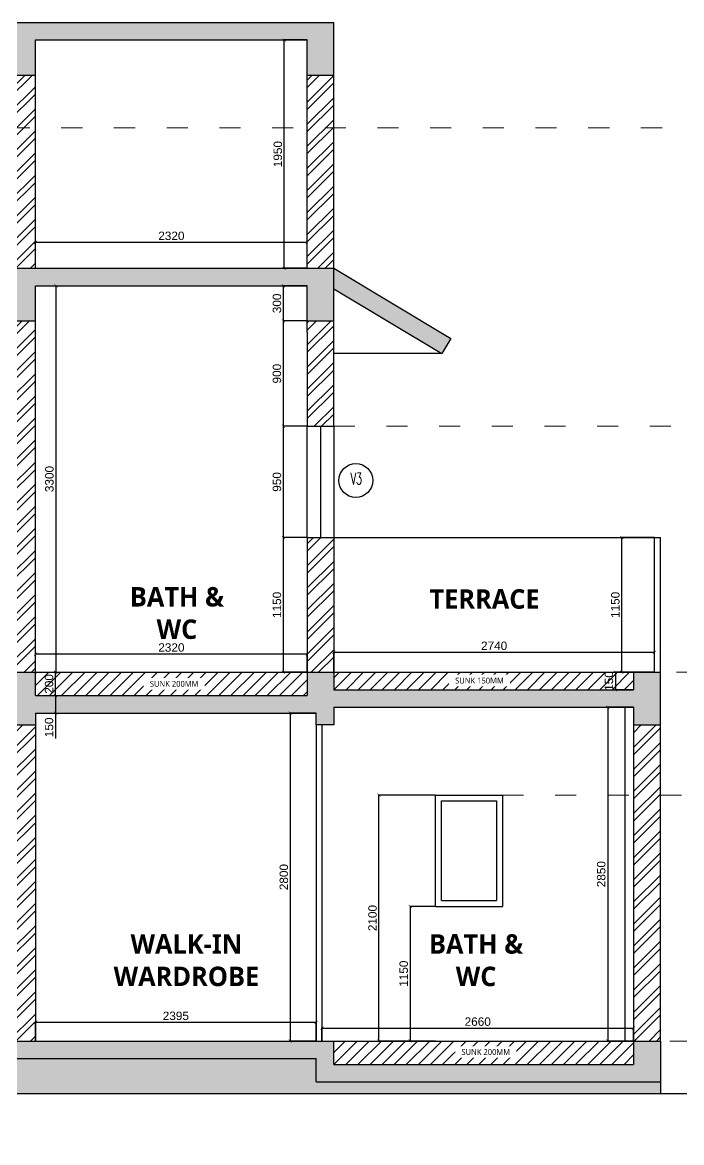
# Model space of a CAD drawing. Header units: millimetres. Extents: x 922141 to 965068, y 34629 to 256118.
# Drawn here: x 949210 to 954839, y 43839 to 53407 of the extents above; entities that cross this region are included whole.
import ezdxf
from ezdxf.enums import TextEntityAlignment as Align

# ---------------------------------------------------------------- set-up
doc = ezdxf.new("R2010")
doc.units = ezdxf.units.MM
doc.header["$PDMODE"] = 35
doc.linetypes.add('ACAD_ISO03W100', pattern=[30, 12, -18])
doc.layers.get('0').update_dxf_attribs({"plot": 0})
doc.layers.get('Defpoints').update_dxf_attribs({"color": 6})
for name, color, linetype, lineweight in [('ABA_02_wall', 7, 'Continuous', 30), ('MCA__ ARREDO', 133, 'Continuous', 5), ('MCA__ LANDSCAPE', 136, 'Continuous', 5), ('MCA__ LAYOUT TESTO', 6, 'Continuous', 5)]:
    doc.layers.add(name, color=color, linetype=linetype, lineweight=lineweight)
for name, color, linetype in [('ABA_03_elevation 04', 8, 'Continuous'), ('ABA_06_window', 141, 'Continuous'), ('ABA_07_text door window', 250, 'Continuous'), ('ABA_08_glass', 142, 'Continuous'), ('ABA_09_ hatch rcc', 43, 'Continuous'), ('ABA_09_hatch misc', 253, 'Continuous'), ('MCA__ FACCIATA', 140, 'Continuous')]:
    doc.layers.add(name, color=color, linetype=linetype)
doc.styles.add('ADVA_100_NOTES', font='simplex.shx', dxfattribs={"width": 0.6})
doc.styles.get("Standard").update_dxf_attribs({"font": 'arial.ttf'})
doc.dimstyles.new('ISO-25', dxfattribs={"dimtxt": 250, "dimasz": 20, "dimexe": 1.25, "dimexo": 0.625, "dimtad": 1, "dimdec": 1, "dimrnd": 5, "dimtxsty": 'Standard', "dimcen": 2.5, "dimadec": 0, "dimazin": 0, "dimtfac": 1, "dimtdec": 1, "dimtmove": 0, "dimatfit": 3, "dimfxl": 1, "dimarcsym": 0})
pattern_1 = [(45, (-559204.67, -305675.15), (-94.292689, 94.292689), []), (45, (-559141.8, -305675.15), (-94.292689, 94.292689), [])]

# ---------------------------------------------------------------- blocks, each defined once
blk = doc.blocks.new('_ArchTick')
at = {"color": 0, "linetype": 'ByBlock', "const_width": 0.15}
blk.add_lwpolyline([(-0.5, -0.5), (0.5, 0.5)], dxfattribs=at)
blk = doc.blocks.new('*D301')
at = {"layer": 'Defpoints', "color": 0, "transparency": 16777216}
for p in [(949321.9, 47856.8), (949492.6, 47856.8), (949321.9, 47656.8)]:
    blk.add_point(p, dxfattribs=at)
at = {"layer": 'MCA__ FACCIATA', "color": 0, "lineweight": -2, "transparency": 16777216}
for p, q in [((949322.5, 47856.8), (949493.8, 47856.8)), ((949492.6, 47656.8), (949492.6, 47856.8)), ((949322.5, 47656.8), (949493.8, 47656.8))]:
    blk.add_line(p, q, dxfattribs=at)
at = {"layer": 'MCA__ FACCIATA', "color": 0, "lineweight": -2, "transparency": 16777216, "xscale": 27, "yscale": 27, "zscale": 27}
for p, rotation in [((949492.6, 47856.8), 90), ((949492.6, 47656.8), 270)]:
    blk.add_blockref('_ArchTick', p, dxfattribs=dict(at, rotation=rotation))
at = {"layer": 'MCA__ FACCIATA', "color": 0, "lineweight": 0, "transparency": 16777216, "insert": (949437.8, 47756.8), "char_height": 72, "attachment_point": 5, "rotation": 90}
blk.add_mtext('200', dxfattribs=at)
blk = doc.blocks.new('*D312')
at = {"layer": 'Defpoints', "color": 0, "transparency": 16777216}
for p in [(951438.4, 49006.8), (951641.9, 49006.8), (951641.9, 47856.8)]:
    blk.add_point(p, dxfattribs=at)
at = {"layer": 'MCA__ FACCIATA', "color": 0, "lineweight": -2, "transparency": 16777216}
for p, q in [((951641.3, 49006.8), (951437.1, 49006.8)), ((951438.4, 47856.8), (951438.4, 49006.8)), ((951641.3, 47856.8), (951437.1, 47856.8))]:
    blk.add_line(p, q, dxfattribs=at)
at = {"layer": 'MCA__ FACCIATA', "color": 0, "lineweight": -2, "transparency": 16777216, "xscale": 27, "yscale": 27, "zscale": 27}
for p, rotation in [((951438.4, 49006.8), 90), ((951438.4, 47856.8), 270)]:
    blk.add_blockref('_ArchTick', p, dxfattribs=dict(at, rotation=rotation))
at = {"layer": 'MCA__ FACCIATA', "color": 0, "lineweight": 0, "transparency": 16777216, "insert": (951383.6, 48431.8), "char_height": 72, "attachment_point": 5, "rotation": 90}
blk.add_mtext('1150', dxfattribs=at)
blk = doc.blocks.new('*D313')
at = {"layer": 'Defpoints', "color": 0, "transparency": 16777216}
for p in [(951438.4, 49956.8), (951641.9, 49956.8), (951641.9, 49006.8)]:
    blk.add_point(p, dxfattribs=at)
at = {"layer": 'MCA__ FACCIATA', "color": 0, "lineweight": -2, "transparency": 16777216}
for p, q in [((951641.3, 49956.8), (951437.1, 49956.8)), ((951438.4, 49006.8), (951438.4, 49956.8)), ((951641.3, 49006.8), (951437.1, 49006.8))]:
    blk.add_line(p, q, dxfattribs=at)
at = {"layer": 'MCA__ FACCIATA', "color": 0, "lineweight": -2, "transparency": 16777216, "xscale": 27, "yscale": 27, "zscale": 27}
for p, rotation in [((951438.4, 49956.8), 90), ((951438.4, 49006.8), 270)]:
    blk.add_blockref('_ArchTick', p, dxfattribs=dict(at, rotation=rotation))
at = {"layer": 'MCA__ FACCIATA', "color": 0, "lineweight": 0, "transparency": 16777216, "insert": (951383.6, 49481.8), "char_height": 72, "attachment_point": 5, "rotation": 90}
blk.add_mtext('950', dxfattribs=at)
blk = doc.blocks.new('*D314')
at = {"layer": 'Defpoints', "color": 0, "transparency": 16777216}
for p in [(951438.4, 50856.8), (951641.9, 50856.8), (951641.9, 49956.8)]:
    blk.add_point(p, dxfattribs=at)
at = {"layer": 'MCA__ FACCIATA', "color": 0, "lineweight": -2, "transparency": 16777216}
for p, q in [((951641.3, 50856.8), (951437.1, 50856.8)), ((951438.4, 49956.8), (951438.4, 50856.8)), ((951641.3, 49956.8), (951437.1, 49956.8))]:
    blk.add_line(p, q, dxfattribs=at)
at = {"layer": 'MCA__ FACCIATA', "color": 0, "lineweight": -2, "transparency": 16777216, "xscale": 27, "yscale": 27, "zscale": 27}
for p, rotation in [((951438.4, 50856.8), 90), ((951438.4, 49956.8), 270)]:
    blk.add_blockref('_ArchTick', p, dxfattribs=dict(at, rotation=rotation))
at = {"layer": 'MCA__ FACCIATA', "color": 0, "lineweight": 0, "transparency": 16777216, "insert": (951383.6, 50406.8), "char_height": 72, "attachment_point": 5, "rotation": 90}
blk.add_mtext('900', dxfattribs=at)
blk = doc.blocks.new('*D315')
at = {"layer": 'Defpoints', "color": 0, "transparency": 16777216}
for p in [(951438.4, 51156.8), (951641.9, 51156.8), (951641.9, 50856.8)]:
    blk.add_point(p, dxfattribs=at)
at = {"layer": 'MCA__ FACCIATA', "color": 0, "lineweight": -2, "transparency": 16777216}
for p, q in [((951641.3, 51156.8), (951437.1, 51156.8)), ((951438.4, 50856.8), (951438.4, 51156.8)), ((951641.3, 50856.8), (951437.1, 50856.8))]:
    blk.add_line(p, q, dxfattribs=at)
at = {"layer": 'MCA__ FACCIATA', "color": 0, "lineweight": -2, "transparency": 16777216, "xscale": 27, "yscale": 27, "zscale": 27}
for p, rotation in [((951438.4, 51156.8), 90), ((951438.4, 50856.8), 270)]:
    blk.add_blockref('_ArchTick', p, dxfattribs=dict(at, rotation=rotation))
at = {"layer": 'MCA__ FACCIATA', "color": 0, "lineweight": 0, "transparency": 16777216, "insert": (951383.6, 51006.8), "char_height": 72, "attachment_point": 5, "rotation": 90}
blk.add_mtext('300', dxfattribs=at)
blk = doc.blocks.new('*D316')
at = {"layer": 'Defpoints', "color": 0, "transparency": 16777216}
for p in [(954328.1, 49006.8), (954608, 49006.8), (954608, 47856.8)]:
    blk.add_point(p, dxfattribs=at)
at = {"layer": 'MCA__ FACCIATA', "color": 0, "lineweight": -2, "transparency": 16777216}
for p, q in [((954607.3, 49006.8), (954326.8, 49006.8)), ((954328.1, 47856.8), (954328.1, 49006.8)), ((954607.3, 47856.8), (954326.8, 47856.8))]:
    blk.add_line(p, q, dxfattribs=at)
at = {"layer": 'MCA__ FACCIATA', "color": 0, "lineweight": -2, "transparency": 16777216, "xscale": 27, "yscale": 27, "zscale": 27}
for p, rotation in [((954328.1, 49006.8), 90), ((954328.1, 47856.8), 270)]:
    blk.add_blockref('_ArchTick', p, dxfattribs=dict(at, rotation=rotation))
at = {"layer": 'MCA__ FACCIATA', "color": 0, "lineweight": 0, "transparency": 16777216, "insert": (954273.3, 48431.8), "char_height": 72, "attachment_point": 5, "rotation": 90}
blk.add_mtext('1150', dxfattribs=at)
blk = doc.blocks.new('*D326')
at = {"layer": 'Defpoints', "color": 0, "transparency": 16777216}
for p in [(949321.9, 47656.8), (949321.9, 47506.8), (949492.6, 47506.8)]:
    blk.add_point(p, dxfattribs=at)
at = {"layer": 'MCA__ FACCIATA', "color": 0, "lineweight": -2, "transparency": 16777216}
for p, q in [((949322.5, 47656.8), (949493.8, 47656.8)), ((949492.6, 47656.8), (949492.6, 47506.8)), ((949322.5, 47506.8), (949493.8, 47506.8)), ((949492.6, 47506.8), (949492.6, 47291.8))]:
    blk.add_line(p, q, dxfattribs=at)
at = {"layer": 'MCA__ FACCIATA', "color": 0, "lineweight": -2, "transparency": 16777216, "xscale": 27, "yscale": 27, "zscale": 27}
for p, rotation in [((949492.6, 47656.8), 90), ((949492.6, 47506.8), 270)]:
    blk.add_blockref('_ArchTick', p, dxfattribs=dict(at, rotation=rotation))
at = {"layer": 'MCA__ FACCIATA', "color": 0, "lineweight": 0, "transparency": 16777216, "insert": (949437.8, 47385.8), "char_height": 72, "attachment_point": 5, "rotation": 90}
blk.add_mtext('150', dxfattribs=at)
blk = doc.blocks.new('*D327')
at = {"layer": 'Defpoints', "color": 0, "transparency": 16777216}
for p in [(954608, 47856.8), (954273.3, 47706.8), (954428, 47706.8)]:
    blk.add_point(p, dxfattribs=at)
at = {"layer": 'MCA__ FACCIATA', "color": 0, "lineweight": -2, "transparency": 16777216}
for p, q in [((954607.3, 47856.8), (954272, 47856.8)), ((954273.3, 47856.8), (954273.3, 47706.8)), ((954427.3, 47706.8), (954272, 47706.8))]:
    blk.add_line(p, q, dxfattribs=at)
at = {"layer": 'MCA__ FACCIATA', "color": 0, "lineweight": -2, "transparency": 16777216, "xscale": 27, "yscale": 27, "zscale": 27}
for p, rotation in [((954273.3, 47856.8), 90), ((954273.3, 47706.8), 270)]:
    blk.add_blockref('_ArchTick', p, dxfattribs=dict(at, rotation=rotation))
at = {"layer": 'MCA__ FACCIATA', "color": 0, "lineweight": 0, "transparency": 16777216, "insert": (954218.5, 47781.8), "char_height": 72, "attachment_point": 5, "rotation": 90}
blk.add_mtext('150', dxfattribs=at)
blk = doc.blocks.new('*D328')
at = {"layer": 'Defpoints', "color": 0, "transparency": 16777216}
for p in [(952738.2, 45856.8), (952520.8, 44706.8), (952738.2, 44706.8)]:
    blk.add_point(p, dxfattribs=at)
at = {"layer": 'MCA__ FACCIATA', "color": 0, "lineweight": -2, "transparency": 16777216}
for p, q in [((952737.6, 45856.8), (952519.5, 45856.8)), ((952520.8, 45856.8), (952520.8, 44706.8)), ((952737.6, 44706.8), (952519.5, 44706.8))]:
    blk.add_line(p, q, dxfattribs=at)
at = {"layer": 'MCA__ FACCIATA', "color": 0, "lineweight": -2, "transparency": 16777216, "xscale": 27, "yscale": 27, "zscale": 27}
for p, rotation in [((952520.8, 45856.8), 90), ((952520.8, 44706.8), 270)]:
    blk.add_blockref('_ArchTick', p, dxfattribs=dict(at, rotation=rotation))
at = {"layer": 'MCA__ FACCIATA', "color": 0, "lineweight": 0, "transparency": 16777216, "insert": (952466, 45281.8), "char_height": 72, "attachment_point": 5, "rotation": 90}
blk.add_mtext('1150', dxfattribs=at)
blk = doc.blocks.new('*D329')
at = {"layer": 'Defpoints', "color": 0, "transparency": 16777216}
for p in [(952254.6, 46806.8), (952738.2, 46806.8), (952738.2, 44706.8)]:
    blk.add_point(p, dxfattribs=at)
at = {"layer": 'MCA__ FACCIATA', "color": 0, "lineweight": -2, "transparency": 16777216}
for p, q in [((952737.6, 46806.8), (952253.3, 46806.8)), ((952254.6, 44706.8), (952254.6, 46806.8)), ((952737.6, 44706.8), (952253.3, 44706.8))]:
    blk.add_line(p, q, dxfattribs=at)
at = {"layer": 'MCA__ FACCIATA', "color": 0, "lineweight": -2, "transparency": 16777216, "xscale": 27, "yscale": 27, "zscale": 27}
for p, rotation in [((952254.6, 46806.8), 90), ((952254.6, 44706.8), 270)]:
    blk.add_blockref('_ArchTick', p, dxfattribs=dict(at, rotation=rotation))
at = {"layer": 'MCA__ FACCIATA', "color": 0, "lineweight": 0, "transparency": 16777216, "insert": (952199.8, 45756.8), "char_height": 72, "attachment_point": 5, "rotation": 90}
blk.add_mtext('2100', dxfattribs=at)
blk = doc.blocks.new('*D334')
at = {"layer": 'Defpoints', "color": 0, "transparency": 16777216}
for p in [(951445.8, 53256.8), (951641.9, 53256.8), (951641.9, 51306.8)]:
    blk.add_point(p, dxfattribs=at)
at = {"layer": 'MCA__ FACCIATA', "color": 0, "lineweight": -2, "transparency": 16777216}
for p, q in [((951641.3, 53256.8), (951444.6, 53256.8)), ((951445.8, 51306.8), (951445.8, 53256.8)), ((951641.3, 51306.8), (951444.6, 51306.8))]:
    blk.add_line(p, q, dxfattribs=at)
at = {"layer": 'MCA__ FACCIATA', "color": 0, "lineweight": -2, "transparency": 16777216, "xscale": 27, "yscale": 27, "zscale": 27}
for p, rotation in [((951445.8, 53256.8), 90), ((951445.8, 51306.8), 270)]:
    blk.add_blockref('_ArchTick', p, dxfattribs=dict(at, rotation=rotation))
at = {"layer": 'MCA__ FACCIATA', "color": 0, "lineweight": 0, "transparency": 16777216, "insert": (951391.1, 52281.8), "char_height": 72, "attachment_point": 5, "rotation": 90}
blk.add_mtext('1950', dxfattribs=at)
blk = doc.blocks.new('*D354')
at = {"layer": 'Defpoints', "color": 0, "transparency": 16777216}
for p in [(951718, 44866.4), (949321.9, 44706.8), (951718, 44706.8)]:
    blk.add_point(p, dxfattribs=at)
at = {"layer": 'MCA__ FACCIATA', "color": 0, "lineweight": -2, "transparency": 16777216}
for p, q in [((949321.9, 44707.5), (949321.9, 44867.6)), ((949321.9, 44866.4), (951718, 44866.4)), ((951718, 44707.5), (951718, 44867.6))]:
    blk.add_line(p, q, dxfattribs=at)
at = {"layer": 'MCA__ FACCIATA', "color": 0, "lineweight": -2, "transparency": 16777216, "xscale": 27, "yscale": 27, "zscale": 27, "rotation": 180}
blk.add_blockref('_ArchTick', (949321.9, 44866.4), dxfattribs=at)
at = {"layer": 'MCA__ FACCIATA', "color": 0, "lineweight": -2, "transparency": 16777216, "xscale": 27, "yscale": 27, "zscale": 27}
blk.add_blockref('_ArchTick', (951718, 44866.4), dxfattribs=at)
at = {"layer": 'MCA__ FACCIATA', "color": 0, "lineweight": 0, "transparency": 16777216, "insert": (950519.9, 44921.2), "char_height": 72, "attachment_point": 5}
blk.add_mtext('2395', dxfattribs=at)
blk = doc.blocks.new('*D355')
at = {"layer": 'Defpoints', "color": 0, "transparency": 16777216}
for p in [(954428, 44817.2), (951768, 44706.8), (954428, 44706.8)]:
    blk.add_point(p, dxfattribs=at)
at = {"layer": 'MCA__ FACCIATA', "color": 0, "lineweight": -2, "transparency": 16777216}
for p, q in [((951768, 44707.5), (951768, 44818.5)), ((951768, 44817.2), (954428, 44817.2)), ((954428, 44707.5), (954428, 44818.5))]:
    blk.add_line(p, q, dxfattribs=at)
at = {"layer": 'MCA__ FACCIATA', "color": 0, "lineweight": -2, "transparency": 16777216, "xscale": 27, "yscale": 27, "zscale": 27, "rotation": 180}
blk.add_blockref('_ArchTick', (951768, 44817.2), dxfattribs=at)
at = {"layer": 'MCA__ FACCIATA', "color": 0, "lineweight": -2, "transparency": 16777216, "xscale": 27, "yscale": 27, "zscale": 27}
blk.add_blockref('_ArchTick', (954428, 44817.2), dxfattribs=at)
at = {"layer": 'MCA__ FACCIATA', "color": 0, "lineweight": 0, "transparency": 16777216, "insert": (953098, 44872), "char_height": 72, "attachment_point": 5}
blk.add_mtext('2660', dxfattribs=at)
blk = doc.blocks.new('*D356')
at = {"layer": 'Defpoints', "color": 0, "transparency": 16777216}
for p in [(951718, 47506.8), (951497.2, 44706.8), (951718, 44706.8)]:
    blk.add_point(p, dxfattribs=at)
at = {"layer": 'MCA__ FACCIATA', "color": 0, "lineweight": -2, "transparency": 16777216}
for p, q in [((951717.3, 47506.8), (951496, 47506.8)), ((951497.2, 47506.8), (951497.2, 44706.8)), ((951717.3, 44706.8), (951496, 44706.8))]:
    blk.add_line(p, q, dxfattribs=at)
at = {"layer": 'MCA__ FACCIATA', "color": 0, "lineweight": -2, "transparency": 16777216, "xscale": 27, "yscale": 27, "zscale": 27}
for p, rotation in [((951497.2, 47506.8), 90), ((951497.2, 44706.8), 270)]:
    blk.add_blockref('_ArchTick', p, dxfattribs=dict(at, rotation=rotation))
at = {"layer": 'MCA__ FACCIATA', "color": 0, "lineweight": 0, "transparency": 16777216, "insert": (951442.5, 46106.8), "char_height": 72, "attachment_point": 5, "rotation": 90}
blk.add_mtext('2800', dxfattribs=at)
blk = doc.blocks.new('*D357')
at = {"layer": 'Defpoints', "color": 0, "transparency": 16777216}
for p in [(954428, 47556.8), (954207.6, 44706.8), (954428, 44706.8)]:
    blk.add_point(p, dxfattribs=at)
at = {"layer": 'MCA__ FACCIATA', "color": 0, "lineweight": -2, "transparency": 16777216}
for p, q in [((954427.3, 47556.8), (954206.4, 47556.8)), ((954207.6, 47556.8), (954207.6, 44706.8)), ((954427.3, 44706.8), (954206.4, 44706.8))]:
    blk.add_line(p, q, dxfattribs=at)
at = {"layer": 'MCA__ FACCIATA', "color": 0, "lineweight": -2, "transparency": 16777216, "xscale": 27, "yscale": 27, "zscale": 27}
for p, rotation in [((954207.6, 47556.8), 90), ((954207.6, 44706.8), 270)]:
    blk.add_blockref('_ArchTick', p, dxfattribs=dict(at, rotation=rotation))
at = {"layer": 'MCA__ FACCIATA', "color": 0, "lineweight": 0, "transparency": 16777216, "insert": (954152.8, 46131.8), "char_height": 72, "attachment_point": 5, "rotation": 90}
blk.add_mtext('2850', dxfattribs=at)
blk = doc.blocks.new('*D361')
at = {"layer": 'Defpoints', "color": 0, "transparency": 16777216}
for p in [(951641.9, 48012.6), (949321.9, 47856.8), (951641.9, 47856.8)]:
    blk.add_point(p, dxfattribs=at)
at = {"layer": 'MCA__ FACCIATA', "color": 0, "lineweight": -2, "transparency": 16777216}
for p, q in [((949321.9, 47857.5), (949321.9, 48013.9)), ((949321.9, 48012.6), (951641.9, 48012.6)), ((951641.9, 47857.5), (951641.9, 48013.9))]:
    blk.add_line(p, q, dxfattribs=at)
at = {"layer": 'MCA__ FACCIATA', "color": 0, "lineweight": -2, "transparency": 16777216, "xscale": 27, "yscale": 27, "zscale": 27, "rotation": 180}
blk.add_blockref('_ArchTick', (949321.9, 48012.6), dxfattribs=at)
at = {"layer": 'MCA__ FACCIATA', "color": 0, "lineweight": -2, "transparency": 16777216, "xscale": 27, "yscale": 27, "zscale": 27}
blk.add_blockref('_ArchTick', (951641.9, 48012.6), dxfattribs=at)
at = {"layer": 'MCA__ FACCIATA', "color": 0, "lineweight": 0, "transparency": 16777216, "insert": (950481.9, 48067.4), "char_height": 72, "attachment_point": 5}
blk.add_mtext('2320', dxfattribs=at)
blk = doc.blocks.new('*D362')
at = {"layer": 'Defpoints', "color": 0, "transparency": 16777216}
for p in [(954608, 48027.2), (951868, 47856.8), (954608, 47856.8)]:
    blk.add_point(p, dxfattribs=at)
at = {"layer": 'MCA__ FACCIATA', "color": 0, "lineweight": -2, "transparency": 16777216}
for p, q in [((951868, 47857.5), (951868, 48028.4)), ((951868, 48027.2), (954608, 48027.2)), ((954608, 47857.5), (954608, 48028.4))]:
    blk.add_line(p, q, dxfattribs=at)
at = {"layer": 'MCA__ FACCIATA', "color": 0, "lineweight": -2, "transparency": 16777216, "xscale": 27, "yscale": 27, "zscale": 27, "rotation": 180}
blk.add_blockref('_ArchTick', (951868, 48027.2), dxfattribs=at)
at = {"layer": 'MCA__ FACCIATA', "color": 0, "lineweight": -2, "transparency": 16777216, "xscale": 27, "yscale": 27, "zscale": 27}
blk.add_blockref('_ArchTick', (954608, 48027.2), dxfattribs=at)
at = {"layer": 'MCA__ FACCIATA', "color": 0, "lineweight": 0, "transparency": 16777216, "insert": (953238, 48081.9), "char_height": 72, "attachment_point": 5}
blk.add_mtext('2740', dxfattribs=at)
blk = doc.blocks.new('*D363')
at = {"layer": 'Defpoints', "color": 0, "transparency": 16777216}
for p in [(949321.9, 51156.8), (949321.9, 47856.8), (949495.3, 47856.8)]:
    blk.add_point(p, dxfattribs=at)
at = {"layer": 'MCA__ FACCIATA', "color": 0, "lineweight": -2, "transparency": 16777216}
for p, q in [((949322.5, 51156.8), (949496.5, 51156.8)), ((949495.3, 51156.8), (949495.3, 47856.8)), ((949322.5, 47856.8), (949496.5, 47856.8))]:
    blk.add_line(p, q, dxfattribs=at)
at = {"layer": 'MCA__ FACCIATA', "color": 0, "lineweight": -2, "transparency": 16777216, "xscale": 27, "yscale": 27, "zscale": 27}
for p, rotation in [((949495.3, 51156.8), 90), ((949495.3, 47856.8), 270)]:
    blk.add_blockref('_ArchTick', p, dxfattribs=dict(at, rotation=rotation))
at = {"layer": 'MCA__ FACCIATA', "color": 0, "lineweight": 0, "transparency": 16777216, "insert": (949440.5, 49506.8), "char_height": 72, "attachment_point": 5, "rotation": 90}
blk.add_mtext('3300', dxfattribs=at)
blk = doc.blocks.new('*D364')
at = {"layer": 'Defpoints', "color": 0, "transparency": 16777216}
for p in [(951641.9, 51528.6), (949321.9, 51306.8), (951641.9, 51306.8)]:
    blk.add_point(p, dxfattribs=at)
at = {"layer": 'MCA__ FACCIATA', "color": 0, "lineweight": -2, "transparency": 16777216}
for p, q in [((949321.9, 51307.5), (949321.9, 51529.9)), ((949321.9, 51528.6), (951641.9, 51528.6)), ((951641.9, 51307.5), (951641.9, 51529.9))]:
    blk.add_line(p, q, dxfattribs=at)
at = {"layer": 'MCA__ FACCIATA', "color": 0, "lineweight": -2, "transparency": 16777216, "xscale": 27, "yscale": 27, "zscale": 27, "rotation": 180}
blk.add_blockref('_ArchTick', (949321.9, 51528.6), dxfattribs=at)
at = {"layer": 'MCA__ FACCIATA', "color": 0, "lineweight": -2, "transparency": 16777216, "xscale": 27, "yscale": 27, "zscale": 27}
blk.add_blockref('_ArchTick', (951641.9, 51528.6), dxfattribs=at)
at = {"layer": 'MCA__ FACCIATA', "color": 0, "lineweight": 0, "transparency": 16777216, "insert": (950481.9, 51583.4), "char_height": 72, "attachment_point": 5}
blk.add_mtext('2320', dxfattribs=at)
blk = doc.blocks.new('ADVA_openingno')
at = {"layer": 'ABA_07_text door window'}
blk.add_circle((0, 0), 289, dxfattribs=at)
at = {"layer": 'ABA_07_text door window', "style": 'ADVA_100_NOTES', "width": 0.6}
blk.add_attdef('DOORNO', text='', height=170, dxfattribs=at).set_placement((9, -68), align=Align.CENTER)

msp = doc.modelspace()

# ---------------------------------------------------------------- hatches: boundary and pattern name
at = {"layer": 'ABA_09_ hatch rcc', "lineweight": 30, "true_color": 0xc7c8ca}
h = msp.add_hatch(color=9, dxfattribs=at)
h.dxf.hatch_style = 1
h.paths.add_polyline_path([(951867.97, 53406.83), (949091.92, 53406.83), (949091.92, 52956.83), (949321.92, 52956.83), (949321.92, 53256.83), (951641.92, 53256.83), (951641.92, 52956.83), (951867.97, 52956.83)])
h = msp.add_hatch(color=9, dxfattribs=at)
h.dxf.hatch_style = 1
h.paths.add_polyline_path([(931509.29, 48102.34), (930529.29, 48102.34), (930529.29, 47927.41), (931279.29, 47927.41), (931279.29, 47652.34), (931509.29, 47652.34), (931509.29, 47802.34), (936210.92, 47802.34), (936210.92, 47652.34), (936360.92, 47652.34), (936360.92, 47952.34), (937020.92, 47952.34), (937020.92, 47652.34), (937250.92, 47652.34), (937250.92, 48102.34), (936210.92, 48102.34), (936210.92, 47952.34), (931509.29, 47952.34)])
h.paths.add_polyline_path([(938306.48, 47587.6), (940763.92, 47587.6), (940763.92, 47737.6), (938286.13, 47737.6), (937250.92, 47451.44), (937250.92, 47295.81)])
h.paths.add_polyline_path([(951867.97, 51306.83), (951867.97, 51131.9), (952790.79, 50578.2), (952867.97, 50706.83)])
h.paths.add_polyline_path([(928109.98, 44713.6), (928109.98, 44973.36), (927961.61, 44973.36), (927961.61, 44713.6)], flags=9)
h.paths.add_polyline_path([(932280.52, 46124.6), (932280.52, 46384.36), (932132.15, 46384.36), (932132.15, 46124.6)], flags=9)
h.paths.add_polyline_path([(933475.1, 48118.39), (933475.1, 48322.21), (933326.73, 48322.21), (933326.73, 48118.39)], flags=9)
h.paths.add_polyline_path([(933524.24, 44505.85), (933524.24, 44709.67), (933375.87, 44709.67), (933375.87, 44505.85)], flags=9)
h.paths.add_polyline_path([(934805.36, 45198.88), (934805.36, 45458.64), (934656.99, 45458.64), (934656.99, 45198.88)], flags=9)
h.paths.add_polyline_path([(934556.64, 45802.88), (934556.64, 46062.64), (934408.27, 46062.64), (934408.27, 45802.88)], flags=9)
h.paths.add_polyline_path([(941190.14, 45323.88), (941190.14, 45583.64), (941041.77, 45583.64), (941041.77, 45323.88)], flags=9)
h.paths.add_polyline_path([(941190.14, 48416.28), (941190.14, 48676.04), (941041.77, 48676.04), (941041.77, 48416.28)], flags=9)
h.paths.add_polyline_path([(943772.42, 47942.05), (943772.42, 48201.81), (943624.05, 48201.81), (943624.05, 47942.05)], flags=9)
h.paths.add_polyline_path([(945696, 49302.24), (945696, 49562), (945547.63, 49562), (945547.63, 49302.24)], flags=9)
h.paths.add_polyline_path([(949512.65, 47655.85), (949512.65, 47859.67), (949364.28, 47859.67), (949364.28, 47655.85)], flags=9)
h.paths.add_polyline_path([(951458.49, 48298.88), (951458.49, 48558.64), (951310.12, 48558.64), (951310.12, 48298.88)], flags=9)
h.paths.add_polyline_path([(951458.49, 49380.23), (951458.49, 49584.05), (951310.12, 49584.05), (951310.12, 49380.23)], flags=9)
h.paths.add_polyline_path([(951458.49, 50305.23), (951458.49, 50509.05), (951310.12, 50509.05), (951310.12, 50305.23)], flags=9)
h.paths.add_polyline_path([(951458.44, 50905.21), (951458.44, 51109.03), (951310.07, 51109.03), (951310.07, 50905.21)], flags=9)
h.paths.add_polyline_path([(954348.15, 48298.88), (954348.15, 48558.64), (954199.77, 48558.64), (954199.77, 48298.88)], flags=9)
h.paths.add_polyline_path([(949512.65, 47280.82), (949512.65, 47484.64), (949364.28, 47484.64), (949364.28, 47280.82)], flags=9)
h.paths.add_polyline_path([(954293.38, 47676.85), (954293.38, 47880.67), (954145.01, 47880.67), (954145.01, 47676.85)], flags=9)
h.paths.add_polyline_path([(952540.88, 45148.88), (952540.88, 45408.64), (952392.5, 45408.64), (952392.5, 45148.88)], flags=9)
h.paths.add_polyline_path([(952274.66, 45627.88), (952274.66, 45887.64), (952126.29, 45887.64), (952126.29, 45627.88)], flags=9)
h.paths.add_polyline_path([(931473.27, 48569.39), (931473.27, 48829.15), (931324.89, 48829.15), (931324.89, 48569.39)], flags=9)
h.paths.add_polyline_path([(948408.69, 48348.88), (948408.69, 48608.64), (948260.32, 48608.64), (948260.32, 48348.88)], flags=9)
h.paths.add_polyline_path([(948205.92, 48952.88), (948205.92, 49212.64), (948057.55, 49212.64), (948057.55, 48952.88)], flags=9)
h.paths.add_polyline_path([(951465.93, 52148.88), (951465.93, 52408.64), (951317.56, 52408.64), (951317.56, 52148.88)], flags=9)
h.paths.add_polyline_path([(945293.42, 51773.88), (945293.42, 52033.64), (945145.05, 52033.64), (945145.05, 51773.88)], flags=9)
h.paths.add_polyline_path([(931857.7, 44918.03), (932061.52, 44918.03), (932061.52, 45066.41), (931857.7, 45066.41)], flags=9)
h.paths.add_polyline_path([(932946.34, 44912.65), (933206.1, 44912.65), (933206.1, 45061.02), (932946.34, 45061.02)], flags=9)
h.paths.add_polyline_path([(935255.52, 44908.44), (935515.28, 44908.44), (935515.28, 45056.81), (935255.52, 45056.81)], flags=9)
h.paths.add_polyline_path([(935281.92, 45844.88), (935541.68, 45844.88), (935541.68, 45993.25), (935281.92, 45993.25)], flags=9)
h.paths.add_polyline_path([(938880.61, 45742.64), (939140.37, 45742.64), (939140.37, 45891.01), (938880.61, 45891.01)], flags=9)
h.paths.add_polyline_path([(938877.44, 44906.52), (939137.2, 44906.52), (939137.2, 45054.89), (938877.44, 45054.89)], flags=9)
h.paths.add_polyline_path([(940575.39, 46018.26), (940575.39, 46278.02), (940427.01, 46278.02), (940427.01, 46018.26)], flags=9)
h.paths.add_polyline_path([(936797.54, 46199.6), (936797.54, 46459.36), (936649.17, 46459.36), (936649.17, 46199.6)], flags=9)
h.paths.add_polyline_path([(942024.98, 44856.33), (942284.74, 44856.33), (942284.74, 45004.7), (942024.98, 45004.7)], flags=9)
h.paths.add_polyline_path([(944070.97, 46339.43), (944330.73, 46339.43), (944330.73, 46487.8), (944070.97, 46487.8)], flags=9)
h.paths.add_polyline_path([(943424.34, 46331.68), (943424.34, 46535.5), (943275.97, 46535.5), (943275.97, 46331.68)], flags=9)
h.paths.add_polyline_path([(947078.34, 44967.82), (947338.1, 44967.82), (947338.1, 45116.19), (947078.34, 45116.19)], flags=9)
h.paths.add_polyline_path([(950390.6, 44846.35), (950650.36, 44846.35), (950650.36, 44994.73), (950390.6, 44994.73)], flags=9)
h.paths.add_polyline_path([(952969.02, 44797.12), (953228.78, 44797.12), (953228.78, 44945.49), (952969.02, 44945.49)], flags=9)
h.paths.add_polyline_path([(951517.31, 45977.88), (951517.31, 46237.64), (951368.94, 46237.64), (951368.94, 45977.88)], flags=9)
h.paths.add_polyline_path([(954227.69, 46002.88), (954227.69, 46262.64), (954079.32, 46262.64), (954079.32, 46002.88)], flags=9)
h.paths.add_polyline_path([(947069.34, 45768.44), (947329.1, 45768.44), (947329.1, 45916.81), (947069.34, 45916.81)], flags=9)
h.paths.add_polyline_path([(952921.6, 45752.16), (953125.42, 45752.16), (953125.42, 45900.53), (952921.6, 45900.53)], flags=9)
h.paths.add_polyline_path([(933479.94, 46124.6), (933479.94, 46384.36), (933331.57, 46384.36), (933331.57, 46124.6)], flags=9)
h.paths.add_polyline_path([(947078.34, 48073.71), (947338.1, 48073.71), (947338.1, 48222.09), (947078.34, 48222.09)], flags=9)
h.paths.add_polyline_path([(950352.98, 47992.57), (950612.74, 47992.57), (950612.74, 48140.94), (950352.98, 48140.94)], flags=9)
h.paths.add_polyline_path([(953109.02, 48007.09), (953368.78, 48007.09), (953368.78, 48155.46), (953109.02, 48155.46)], flags=9)
h.paths.add_polyline_path([(949515.32, 49377.24), (949515.32, 49637), (949366.95, 49637), (949366.95, 49377.24)], flags=9)
h.paths.add_polyline_path([(950352.98, 51508.57), (950612.74, 51508.57), (950612.74, 51656.94), (950352.98, 51656.94)], flags=9)
h.paths.add_polyline_path([(946988.34, 51444.86), (947248.1, 51444.86), (947248.1, 51593.23), (946988.34, 51593.23)], flags=9)
h.paths.add_polyline_path([(942024.98, 46309.94), (942284.74, 46309.94), (942284.74, 46458.31), (942024.98, 46458.31)], flags=9)
h.paths.add_polyline_path([(942024.98, 49725.8), (942284.74, 49725.8), (942284.74, 49874.17), (942024.98, 49874.17)], flags=9)
h.paths.add_polyline_path([(947359.98, 48915.47), (947619.74, 48915.47), (947619.74, 49063.84), (947359.98, 49063.84)], flags=9)
h.paths.add_polyline_path([(931599.3, 45896.02), (931752.16, 45896.02), (931752.16, 46046.02), (931599.3, 46046.02)], flags=9)
h.paths.add_polyline_path([(935316.31, 46475.55), (935449.16, 46475.55), (935449.16, 46625.55), (935316.31, 46625.55)], flags=9)
h.paths.add_polyline_path([(951987.89, 49435.54), (952135.03, 49435.54), (952135.03, 49585.54), (951987.89, 49585.54)], flags=9)
h.paths.add_polyline_path([(933443.71, 47960.36), (933871.42, 47960.36), (933871.42, 48078.99), (933443.71, 48078.99)], flags=25)
h.paths.add_polyline_path([(947236.94, 51186.97), (947664.65, 51186.97), (947664.65, 51305.6), (947236.94, 51305.6)], flags=9)
h.paths.add_polyline_path([(943825.33, 46407.08), (944871.6, 46407.08), (944871.6, 46645.46), (943825.33, 46645.46)], flags=9)
h.paths.add_polyline_path([(952899.57, 47729.25), (953327.28, 47729.25), (953327.28, 47847.89), (952899.57, 47847.89)], flags=9)
h.paths.add_polyline_path([(961615.09, 47402.18), (961617.21, 49487.9), (961269.77, 49488.25), (961267.65, 47402.53)], flags=9)
h.paths.add_polyline_path([(961619.52, 41364.18), (961622.46, 44257.19), (961275.03, 44257.54), (961272.08, 41364.53)], flags=9)
h.paths.add_polyline_path([(960199.1, 41361.74), (960201.07, 43300.39), (959865.66, 43300.73), (959863.69, 41362.08)], flags=9)
h.paths.add_polyline_path([(959802.14, 41385.42), (959802.96, 42186.41), (959455.52, 42186.77), (959454.7, 41385.77)], flags=9)
h.paths.add_polyline_path([(959797.41, 49023.55), (959798.21, 49808.04), (959493.9, 49808.35), (959493.1, 49023.86)], flags=9)
h.paths.add_polyline_path([(962548.93, 35433.53), (962550.98, 37444.51), (961758.31, 37445.32), (961756.27, 35434.34)], flags=9)
h.paths.add_polyline_path([(959791.57, 47979.25), (959792.2, 48603.27), (959487.9, 48603.58), (959487.26, 47979.56)], flags=9)
h.paths.add_polyline_path([(939018.88, 42492.86), (943714.11, 42492.86), (943714.11, 43744.37), (939018.88, 43744.37)], flags=9)
h.paths.add_polyline_path([(959797.41, 47117.09), (959797.8, 47500.36), (959493.49, 47500.67), (959493.1, 47117.39)], flags=9)
h.paths.add_polyline_path([(960487.01, 35422.61), (960489.28, 37659.69), (959831.19, 37660.36), (959828.91, 35423.28)], flags=9)
h.paths.add_polyline_path([(946660.36, 51689.76), (947655.09, 51689.76), (947655.09, 52085.75), (946660.36, 52085.75)], flags=9)
h.paths.add_polyline_path([(950286.79, 47702.06), (950725.7, 47702.06), (950725.7, 47820.69), (950286.79, 47820.69)], flags=9)
h.paths.add_polyline_path([(952947.79, 44556.97), (953386.7, 44556.97), (953386.7, 44675.6), (952947.79, 44675.6)], flags=9)
h.paths.add_polyline_path([(932872.66, 44549.69), (933311.58, 44549.69), (933311.58, 44668.32), (932872.66, 44668.32)], flags=9)
h.paths.add_polyline_path([(956298.06, 44231.09), (957438.51, 44231.09), (957438.51, 44429.08), (956298.06, 44429.08)], flags=9)
h.paths.add_polyline_path([(956298.06, 51141.28), (957423.97, 51141.28), (957423.97, 51479.08), (956298.06, 51479.08)], flags=9)
h.paths.add_polyline_path([(956296.58, 49792.66), (957640.31, 49792.66), (957640.31, 50129.08), (956296.58, 50129.08)], flags=9)
h.paths.add_polyline_path([(956298.06, 47831.09), (957854.94, 47831.09), (957854.94, 48029.08), (956298.06, 48029.08)], flags=9)
h.paths.add_polyline_path([(956319.35, 46648.34), (957759.28, 46648.34), (957759.28, 46984.76), (956319.35, 46984.76)], flags=9)
h.paths.add_polyline_path([(956298.06, 44681.09), (957335.86, 44681.09), (957335.86, 44879.08), (956298.06, 44879.08)], flags=9)
h.paths.add_polyline_path([(952637.58, 48296.1), (953632.31, 48296.1), (953632.31, 48692.08), (952637.58, 48692.08)], flags=9)
h.paths.add_polyline_path([(950085.89, 48034.99), (950953.44, 48034.99), (950953.44, 48710.59), (950085.89, 48710.59)], flags=9)
h.paths.add_polyline_path([(945646.3, 48297.54), (948195.9, 48297.54), (948195.9, 48693.53), (945646.3, 48693.53)], flags=9)
h.paths.add_polyline_path([(933170.41, 48547.62), (934165.14, 48547.62), (934165.14, 48943.6), (933170.41, 48943.6)], flags=9)
h.paths.add_polyline_path([(952640.38, 45069.68), (953507.94, 45069.68), (953507.94, 45745.28), (952640.38, 45745.28)], flags=9)
h.paths.add_polyline_path([(949970.54, 45072.44), (951257.51, 45072.44), (951257.51, 45748.03), (949970.54, 45748.03)], flags=9)
h.paths.add_polyline_path([(946237.58, 45349.29), (948305.03, 45349.29), (948305.03, 45745.28), (946237.58, 45745.28)], flags=9)
h.paths.add_polyline_path([(943883.37, 45069.68), (944810.55, 45069.68), (944810.55, 45745.28), (943883.37, 45745.28)], flags=9)
h.paths.add_polyline_path([(938274.18, 45349.29), (939723.71, 45349.29), (939723.71, 45745.28), (938274.18, 45745.28)], flags=9)
h.paths.add_polyline_path([(933937.21, 45349.29), (936915.64, 45349.29), (936915.64, 45745.28), (933937.21, 45745.28)], flags=9)
h.paths.add_polyline_path([(932682.31, 45075.19), (933324.02, 45075.19), (933324.02, 45748.03), (932682.31, 45748.03)], flags=9)
h = msp.add_hatch(color=9, dxfattribs=at)
h.dxf.hatch_style = 1
h.paths.add_polyline_path([(942135.31, 51586), (940422.62, 50779.53), (940486.52, 50643.83), (942168.86, 51436), (944579.34, 51436), (945093.92, 51193.7), (945093.92, 50856.83), (945323.92, 50856.83), (945323.92, 51006.83), (949091.92, 51006.83), (949091.92, 50856.83), (949321.92, 50856.83), (949321.92, 51156.83), (951641.92, 51156.83), (951641.92, 50856.83), (951867.97, 50856.83), (951867.97, 51306.83), (949091.92, 51306.83), (949091.92, 51156.83), (945323.92, 51156.83), (945323.92, 51306.83), (945205.78, 51306.83), (944612.89, 51586)])
h = msp.add_hatch(color=9, dxfattribs=at)
h.dxf.hatch_style = 1
h.paths.add_polyline_path([(945323.92, 47706.83), (949091.92, 47706.83), (949091.92, 47406.83), (949321.92, 47406.83), (949321.92, 47506.83), (951717.97, 47506.83), (951717.97, 47406.83), (951867.97, 47406.83), (951867.97, 47556.83), (954427.97, 47556.83), (954427.97, 47406.83), (954657.97, 47406.83), (954657.97, 47856.83), (954427.97, 47856.83), (954427.97, 47706.83), (951867.97, 47706.83), (951867.97, 47856.83), (951641.92, 47856.83), (951641.92, 47656.83), (949321.92, 47656.83), (949321.92, 47856.83), (945093.92, 47856.83), (945093.92, 47406.83), (945323.92, 47406.83)])
h = msp.add_hatch(color=9, dxfattribs=at)
h.dxf.hatch_style = 1
h.paths.add_polyline_path([(932559.29, 44706.83), (931279.29, 44706.83), (931029.29, 44706.83), (931029.29, 44556.83), (932409.29, 44556.83), (932409.29, 44356.83), (932559.29, 44356.83), (933749.29, 44356.83), (933749.29, 44556.83), (951717.97, 44556.83), (951717.97, 44356.83), (954657.97, 44356.83), (954657.97, 44706.83), (954427.97, 44706.83), (954427.97, 44506.83), (951867.97, 44506.83), (951867.97, 44706.83), (933599.29, 44706.83), (933598.5, 44506.83), (932558.5, 44506.83)])
at = {"layer": 'ABA_09_hatch misc'}
h = msp.add_hatch(dxfattribs=at)
h.set_pattern_fill('ANSI32', color=256, scale=14)
h.set_pattern_definition(pattern_1)
h.paths.add_polyline_path([(951641.92, 51306.83), (951867.97, 51306.83), (951867.97, 52956.83), (951641.92, 52956.83)])
h.paths.add_polyline_path([(949321.92, 52956.83), (949091.92, 52956.83), (949091.92, 51306.83), (949321.92, 51306.83)])
h = msp.add_hatch(dxfattribs=at)
h.set_pattern_fill('ANSI32', color=256, scale=14)
h.set_pattern_definition(pattern_1)
h.paths.add_polyline_path([(932409.29, 44706.83), (932559.29, 44706.83), (932559.29, 47802.34), (932409.29, 47802.34)])
h.paths.add_polyline_path([(933749.29, 47802.34), (933599.29, 47802.34), (933599.29, 44706.83), (933749.29, 44706.83)])
h.paths.add_polyline_path([(937020.92, 44706.83), (937250.92, 44706.83), (937250.92, 47652.34), (937020.92, 47652.34)])
h.paths.add_polyline_path([(940993.92, 50882.75), (940763.92, 50774.45), (940763.92, 44706.83), (940993.92, 44706.83)])
h.paths.add_polyline_path([(945093.92, 47856.83), (945323.92, 47856.83), (945323.92, 50856.83), (945093.92, 50856.83)])
h.paths.add_polyline_path([(945323.92, 47406.83), (945093.92, 47406.83), (945093.92, 44706.83), (945323.92, 44706.83)])
h.paths.add_polyline_path([(949321.92, 50856.83), (949091.92, 50856.83), (949091.92, 47856.83), (949321.92, 47856.83)])
h.paths.add_polyline_path([(949091.92, 44706.83), (949321.92, 44706.83), (949321.92, 47406.83), (949091.92, 47406.83)])
h.paths.add_polyline_path([(951641.92, 47856.83), (951867.97, 47856.83), (951867.97, 49006.83), (951641.92, 49006.83)])
h.paths.add_polyline_path([(951641.92, 49956.83), (951867.97, 49956.83), (951867.97, 50756.83), (951867.97, 50856.83), (951641.92, 50856.83), (951641.92, 50756.83)])
h.paths.add_polyline_path([(954427.97, 44706.83), (954657.97, 44706.83), (954657.97, 47406.83), (954427.97, 47406.83)])
h = msp.add_hatch(dxfattribs=at)
h.set_pattern_fill('ANSI31', color=256, scale=23)
h.set_pattern_definition([(45, (-559204.67, -305675.15), (-51.6364727, 51.6364727), [])])
h.paths.add_polyline_path([(933599.29, 44706.83), (932559.29, 44706.83), (932559.29, 44506.83), (933599.29, 44506.83)])
h.paths.add_polyline_path([(954427.97, 44706.83), (951867.97, 44706.83), (951867.97, 44506.83), (954427.97, 44506.83)])
h.paths.add_polyline_path([(951641.92, 47856.83), (949321.92, 47856.83), (949321.92, 47656.83), (951641.92, 47656.83)])
h = msp.add_hatch(dxfattribs=at)
h.set_pattern_fill('ANSI31', color=256, scale=23)
h.set_pattern_definition([(45, (-607985.56, -299827.51), (-51.6364727, 51.6364727), [])])
h.paths.add_polyline_path([(954427.97, 47856.83), (951867.97, 47856.83), (951867.97, 47656.83), (951867.97, 47706.83), (954427.97, 47706.83)])
h = msp.add_hatch(dxfattribs=at)
h.set_pattern_fill('AR-HBONE', color=256, scale=0.86)
h.set_pattern_definition([(45, (-559204.67, -305675.15), (0, 123.568324), [262.128, -87.376]), (135, (-559142.88, -305613.37), (1e-14, 123.568324), [262.128, -87.376])])
h.paths.add_polyline_path([(933749.29, 44556.83), (933748.5, 44356.83), (932409.29, 44356.83), (932409.29, 44556.83), (931029.29, 44556.83), (930779.29, 44556.83), (930779.29, 44406.83), (930529.29, 44406.83), (930529.29, 44256.83), (954657.97, 44256.83), (954657.97, 44356.83), (951717.97, 44356.83), (951717.97, 44556.83)])

# ---------------------------------------------------------------- linework, layer by layer
at = {"layer": 'ABA_02_wall'}
for p, q in [((949091.92, 53406.83), (951867.97, 53406.83)), ((951867.97, 51306.83), (951867.97, 53406.83)), ((949321.92, 53256.83), (951641.92, 53256.83)), ((949321.92, 51306.83), (949321.92, 53256.83)), ((951641.92, 51306.83), (951641.92, 53256.83)), ((949091.92, 52956.83), (949321.92, 52956.83)), ((951641.92, 52956.83), (951867.97, 52956.83)), ((951867.97, 49956.83), (951867.97, 51306.83)), ((951867.97, 51306.83), (952867.97, 50706.83)), ((949321.92, 47656.83), (949321.92, 51156.83)), ((949321.92, 51156.83), (951641.92, 51156.83)), ((951641.92, 50756.83), (951641.92, 51156.83)), ((951867.97, 51131.9), (952790.79, 50578.2)), ((949091.92, 50856.83), (949321.92, 50856.83)), ((951641.92, 50856.83), (951867.97, 50856.83)), ((951641.92, 50756.83), (951641.92, 49956.83)), ((952867.97, 50706.83), (952790.79, 50578.2)), ((951641.92, 49956.83), (951867.97, 49956.83)), ((951641.92, 49006.83), (951867.97, 49006.83)), ((951641.92, 49006.83), (951641.92, 47656.83)), ((951867.97, 49006.83), (951867.97, 47706.83)), ((945093.92, 47856.83), (949321.92, 47856.83)), ((951641.92, 47856.83), (951867.97, 47856.83)), ((954427.97, 47856.83), (954427.97, 47706.83)), ((954427.97, 47856.83), (954657.97, 47856.83)), ((954657.97, 44706.83), (954657.97, 47856.83)), ((949321.92, 47656.83), (951641.92, 47656.83)), ((951867.97, 47556.83), (954427.97, 47556.83)), ((951867.97, 47556.83), (951867.97, 47406.83)), ((954427.97, 47556.83), (954427.97, 47406.83)), ((949321.92, 47506.83), (949321.92, 44706.83)), ((949321.92, 47506.83), (951717.97, 47506.83)), ((951717.97, 47406.83), (951717.97, 47506.83)), ((949091.92, 47406.83), (949321.92, 47406.83)), ((951867.97, 47406.83), (951717.97, 47406.83)), ((954427.97, 47406.83), (954427.97, 44706.83)), ((954427.97, 47406.83), (954657.97, 47406.83)), ((933599.29, 44706.83), (951867.97, 44706.83)), ((951867.97, 44506.83), (951867.97, 44706.83)), ((954427.97, 44706.83), (954657.97, 44706.83)), ((954427.97, 44706.83), (954427.97, 44506.83)), ((954657.97, 44706.83), (954657.97, 44256.83)), ((933749.29, 44556.83), (951717.97, 44556.83)), ((951717.97, 44356.83), (951717.97, 44556.83)), ((951867.97, 44506.83), (954427.97, 44506.83)), ((951717.97, 44356.83), (954657.97, 44356.83)), ((957303.79, 44256.83), (926288.79, 44256.83))]:
    msp.add_line(p, q, dxfattribs=at)
msp.add_lwpolyline([(949091.92, 51306.83), (951867.97, 51306.83)], dxfattribs=at)
at = {"layer": 'ABA_03_elevation 04'}
for p, q in [((952790.79, 50578.2), (951867.97, 50578.2)), ((951867.97, 49006.83), (954607.97, 49006.83)), ((949321.92, 47856.83), (951641.92, 47856.83)), ((951867.97, 47856.83), (954427.97, 47856.83)), ((954357.97, 44706.83), (954357.97, 47556.83)), ((951867.97, 44706.83), (954427.97, 44706.83))]:
    msp.add_line(p, q, dxfattribs=at)
at = {"layer": 'ABA_06_window'}
for p, q in [((951641.92, 49006.83), (951641.92, 49956.83)), ((951754.94, 49956.83), (951754.94, 49006.83)), ((951867.97, 49956.83), (951867.97, 49006.83))]:
    msp.add_line(p, q, dxfattribs=at)
at = {"layer": 'ABA_08_glass'}
for p, q in [((954607.97, 49006.83), (954657.97, 49006.83)), ((954607.97, 47856.83), (954607.97, 49006.83)), ((954657.97, 47856.83), (954657.97, 49006.83)), ((951717.97, 47406.83), (951717.97, 44706.83)), ((951767.97, 47406.83), (951767.97, 44706.83)), ((952738.19, 46806.83), (953308.19, 46806.83)), ((952738.19, 45856.83), (952738.19, 46806.83)), ((953308.19, 46806.83), (953308.19, 45856.83)), ((952788.19, 46756.83), (953258.19, 46756.83)), ((952788.19, 45906.83), (952788.19, 46756.83)), ((953258.19, 46756.83), (953258.19, 45906.83)), ((952738.19, 45856.83), (953308.19, 45856.83)), ((952788.19, 45906.83), (953258.19, 45906.83))]:
    msp.add_line(p, q, dxfattribs=at)
at = {"layer": 'MCA__ LANDSCAPE', "linetype": 'ACAD_ISO03W100', "ltscale": 15}
for p, q in [((949091.92, 52506.83), (957309.65, 52506.83)), ((951867.97, 49956.83), (957302.31, 49956.83)), ((943543.92, 47856.83), (957303.79, 47856.83)), ((953308.19, 46806.83), (957303.79, 46806.83)), ((950237.29, 44706.83), (957303.79, 44706.83))]:
    msp.add_line(p, q, dxfattribs=at)

# ---------------------------------------------------------------- block references
at = {"layer": 'ABA_07_text door window'}
ref = msp.add_blockref('ADVA_openingno', (952056.95, 49494.32), dxfattribs=dict(at, xscale=0.5, yscale=0.5, zscale=0.5))
ref.add_attrib('DOORNO', 'V3', dxfattribs={"height": 100, "style": 'ADVA_100_NOTES', "width": 0.6}).set_placement((952061.46, 49460.54), align=Align.CENTER)

# ---------------------------------------------------------------- texts
at = {"layer": 'MCA__ LAYOUT TESTO', "color": 14, "char_height": 166.1133, "attachment_point": 1}
for s, insert in [('\\pxqc;{\\fSegoe UI Light|b1|i0|c0|p34;BATH &\\PWC}', (948741.56, 48584.05)), ('{\\fSegoe UI Light|b1|i0|c0|p34;TERRACE}', (952686, 48565.54)), ('\\pxqc;{\\fSegoe UI Light|b1|i0|c0|p34;WALK-IN \\PWARDROBE}', (948822.54, 45618.74, 0)), ('\\pxqc;{\\fSegoe UI Light|b1|i0|c0|p34;BATH &\\PWC}', (951296.05, 45618.74, 0))]:
    msp.add_mtext_dynamic_manual_height_columns(s, width=3575.625, gutter_width=1, heights=[0], dxfattribs=dict(at, insert=insert))

# ---------------------------------------------------------------- dimensions: what is measured, and where the dimension line sits
at = {"layer": 'MCA__ FACCIATA', "color": 252, "lineweight": 0, "true_color": 0x939598}
for p1, p2, distance, picture, middle in [((951641.92, 51306.83), (951641.92, 53256.83), 196.08, '*D334', (951391.08, 52281.83)), ((949321.92, 51306.83), (951641.92, 51306.83), 221.78, '*D364', (950481.92, 51583.39)), ((949321.92, 51156.83), (949321.92, 47856.83), 173.36, '*D363', (949440.5, 49506.83)), ((951641.92, 47856.83), (951641.92, 49006.83), 203.52, '*D312', (951383.64, 48431.83)), ((954607.97, 47856.83), (954607.97, 49006.83), 279.91, '*D316', (954273.3, 48431.83)), ((949321.92, 47856.83), (951641.92, 47856.83), 155.79, '*D361', (950481.92, 48067.4)), ((949321.92, 47656.83), (949321.92, 47856.83), -170.64, '*D301', (949437.8, 47756.83)), ((949321.92, 47656.83), (949321.92, 47506.83), 170.64, '*D326', (949437.8, 47385.8)), ((954427.97, 47556.83), (954427.97, 44706.83), -220.37, '*D357', (954152.84, 46131.83)), ((951717.97, 47506.83), (951717.97, 44706.83), -220.74, '*D356', (951442.46, 46106.83)), ((952738.19, 44706.83), (952738.19, 46806.83), 483.62, '*D329', (952199.81, 45756.83)), ((952738.19, 45856.83), (952738.19, 44706.83), -217.41, '*D328', (952466.03, 45281.83)), ((949321.9229, 44706.8254), (951717.9664, 44706.8254), 159.5671, '*D354', (950519.9447, 44921.1783))]:
    dim = msp.add_aligned_dim(p1=p1, p2=p2, distance=distance, dimstyle='ISO-25', override={"dimtxt": 72, "dimasz": 27, "dimgap": 18, "dimtad": 3, "dimblk1": 'ArchTick', "dimblk2": 'ArchTick', "dimsah": 1}, dxfattribs=at)
    dim.commit()
    dim.dimension.update_dxf_attribs({"geometry": picture, "text_midpoint": middle})
for base, p1, p2, picture, middle in [((951438.4, 51156.83), (951641.92, 50856.83), (951641.92, 51156.83), '*D315', (951383.61, 51006.83)), ((951438.4, 50856.83), (951641.92, 49956.83), (951641.92, 50856.83), '*D314', (951383.64, 50406.83)), ((951438.4, 49956.83), (951641.92, 49006.83), (951641.92, 49956.83), '*D313', (951383.64, 49481.83))]:
    dim = msp.add_linear_dim(base=base, p1=p1, p2=p2, angle=270, dimstyle='ISO-25', override={"dimtxt": 72, "dimasz": 27, "dimgap": 18, "dimtad": 3, "dimblk1": 'ArchTick', "dimblk2": 'ArchTick', "dimsah": 1}, dxfattribs=at)
    dim.commit()
    dim.dimension.update_dxf_attribs({"geometry": picture, "text_midpoint": middle})
dim = msp.add_linear_dim(base=(954273.3, 47706.83), p1=(954607.97, 47856.83), p2=(954427.97, 47706.83), angle=270, dimstyle='ISO-25', override={"dimtxt": 72, "dimasz": 27, "dimgap": 18, "dimtad": 3, "dimblk1": 'ArchTick', "dimblk2": 'ArchTick', "dimsah": 1}, dxfattribs=at)
dim.commit()
dim.dimension.update_dxf_attribs({"geometry": '*D327', "text_midpoint": (954273.3, 47781.83), "dimtype": 160})

# ---------------------------------------------------------------- next in the draw order: texts
at = {"layer": 'MCA__ ARREDO', "lineweight": 9, "char_height": 49.4385, "attachment_point": 1, "bg_fill": 2}
for s, insert in [('\\pxqc;{\\fSegoe UI Light|b0|i0|c0|p34;SUNK 200MM}', (950269.42, 47782.4)), ('\\pxqc;{\\fSegoe UI Light|b0|i0|c0|p34;SUNK 150MM}', (952876.6, 47809.88)), ('\\pxqc;{\\fSegoe UI Light|b0|i0|c0|p34;SUNK 200MM}', (952930.42, 44637.32))]:
    msp.add_mtext_dynamic_manual_height_columns(s, width=472.0948, gutter_width=1, heights=[0], dxfattribs=dict(at, insert=insert))

# ---------------------------------------------------------------- next in the draw order: linework, layer by layer
at = {"layer": 'ABA_02_wall'}
msp.add_line((951867.97, 47706.83), (954427.97, 47706.83), dxfattribs=at)

# ---------------------------------------------------------------- next in the draw order: dimensions: what is measured, and where the dimension line sits
at = {"layer": 'MCA__ FACCIATA', "color": 252, "lineweight": 0, "true_color": 0x939598}
for p1, p2, distance, picture, middle in [((951867.97, 47856.83), (954607.97, 47856.83), 170.35, '*D362', (953237.97, 48081.94)), ((951767.97, 44706.83), (954427.97, 44706.83), 110.39, '*D355', (953097.97, 44871.97))]:
    dim = msp.add_aligned_dim(p1=p1, p2=p2, distance=distance, dimstyle='ISO-25', override={"dimtxt": 72, "dimasz": 27, "dimgap": 18, "dimtad": 3, "dimblk1": 'ArchTick', "dimblk2": 'ArchTick', "dimsah": 1}, dxfattribs=at)
    dim.commit()
    dim.dimension.update_dxf_attribs({"geometry": picture, "text_midpoint": middle})

doc.saveas('drawing.dxf')
